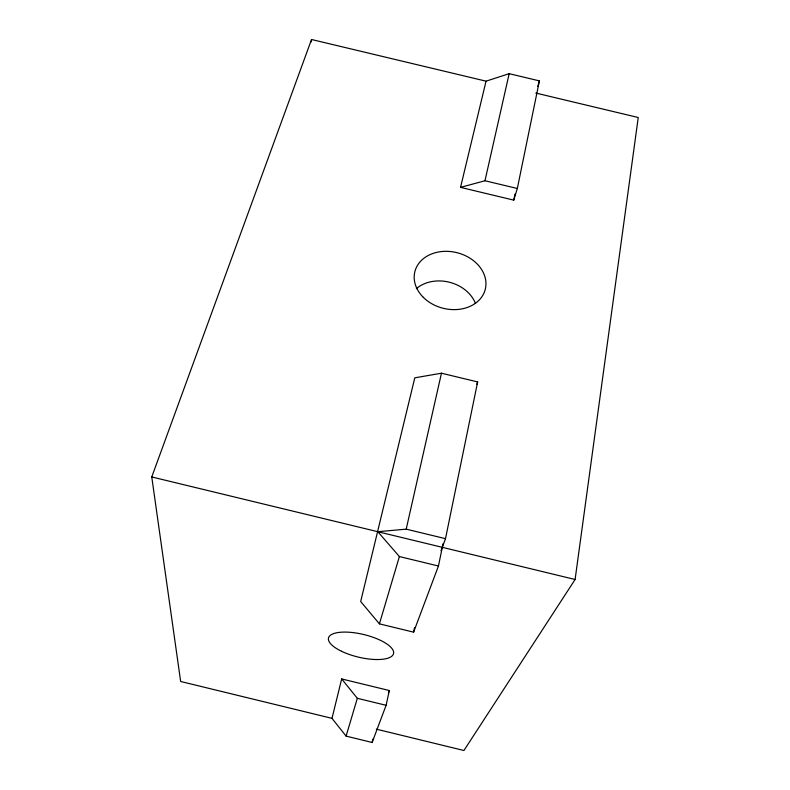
<?xml version="1.0" encoding="UTF-8"?>
<svg xmlns="http://www.w3.org/2000/svg" width="790" height="790" viewBox="0 0 790 790"><rect width="100%" height="100%" fill="white"/><g stroke="black" fill="none" stroke-linecap="round" stroke-linejoin="round"><path stroke-width="1.19" d="M311.359 41.88L311.527 39.5L486.048 81.172L509.175 73.677L539.392 80.886L517.322 188.494L513.757 200.127L460.54 187.378L486.048 81.172M376.307 729.15L463.928 750.5L575.1 579.495L638.241 117.513L535.798 93.052M441.018 550.778L445.501 538.662L477.644 381.925L441.462 373.206L414.79 377.827L360.684 601.526L379.417 623.853L413.595 632.158L438.45 566.015L443.042 543.718M513.757 200.127L514.991 194.113M413.595 632.158L414.543 627.645M386.103 705.302L389.312 690.529L341.675 678.936L331.998 718.357L346.099 736.122L372.139 742.472L386.103 705.302L357.327 698.301L341.675 678.936M372.139 742.472L372.88 739.075M438.45 566.015L399.394 556.555L377.827 531.71L406.198 529.152L441.462 373.206M460.54 187.378L484.971 180.752L509.175 73.677M537.753 86.416L539.392 80.886M346.099 736.122L357.327 698.301M379.417 623.853L399.394 556.555M476.884 384.207L477.644 381.925M331.998 718.357L180.653 681.484L151.759 476.953L311.527 39.5M388.473 692.781L389.312 690.529M484.971 180.752L517.322 188.494M406.198 529.152L445.501 538.662M151.759 476.953L575.1 579.495M416.379 288.636A35.007 28.094 14.2 0 1 449.273 282.198A35.007 28.094 14.2 0 1 475.402 303.281M341.487 651.256A33.437 11.613 13.5 0 0 393.42 653.982A33.437 11.613 13.5 0 0 348.143 632.178A33.437 11.613 13.5 0 0 341.487 651.256M422.69 296.714A36.3 28.647 14.1 0 0 483.845 293.347A36.3 28.647 14.1 0 0 443.654 251.388A36.3 28.647 14.1 0 0 422.69 296.714"/></g></svg>
